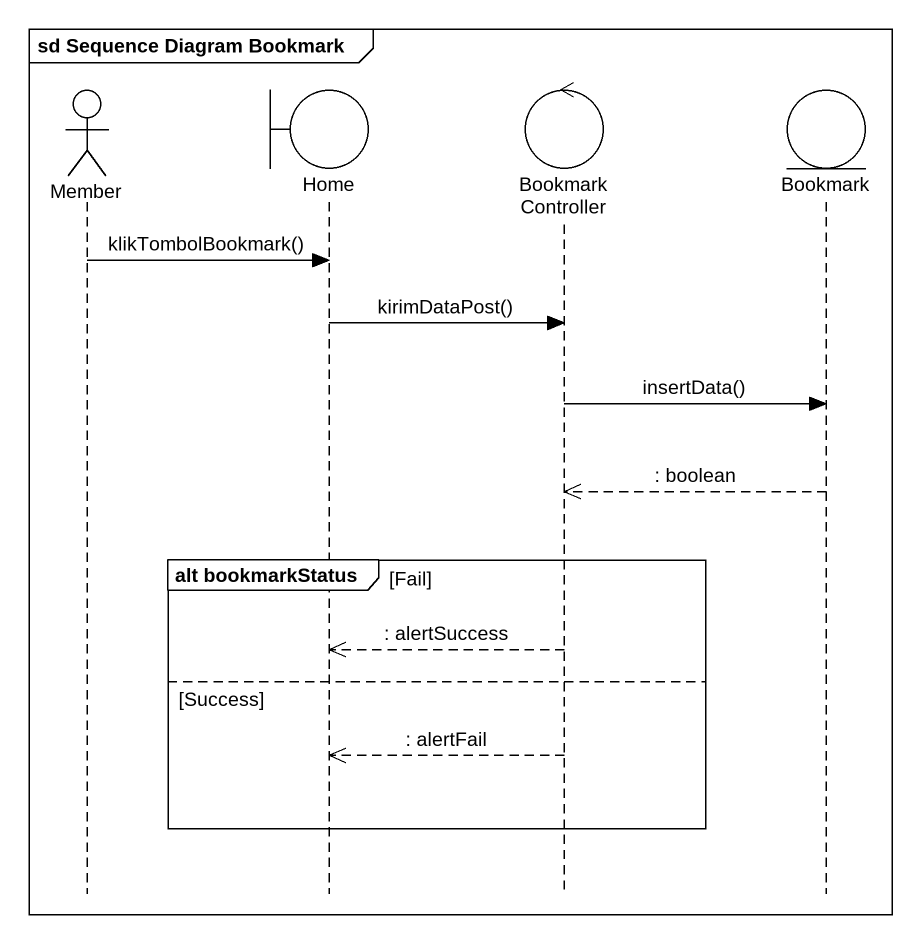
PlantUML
@startuml
mainframe sd Sequence Diagram Bookmark
hide footbox
actor Member
boundary Home
control BookmarkController
entity Bookmark

Member -> Home : klikTombolBookmark()
Home -> BookmarkController : kirimDataPost()
BookmarkController -> Bookmark : insertData()
Bookmark -->> BookmarkController : : boolean
group alt bookmarkStatus [Fail]
  BookmarkController -->> Home : : alertSuccess
else Success
  BookmarkController -->> Home : : alertFail
end
@enduml
